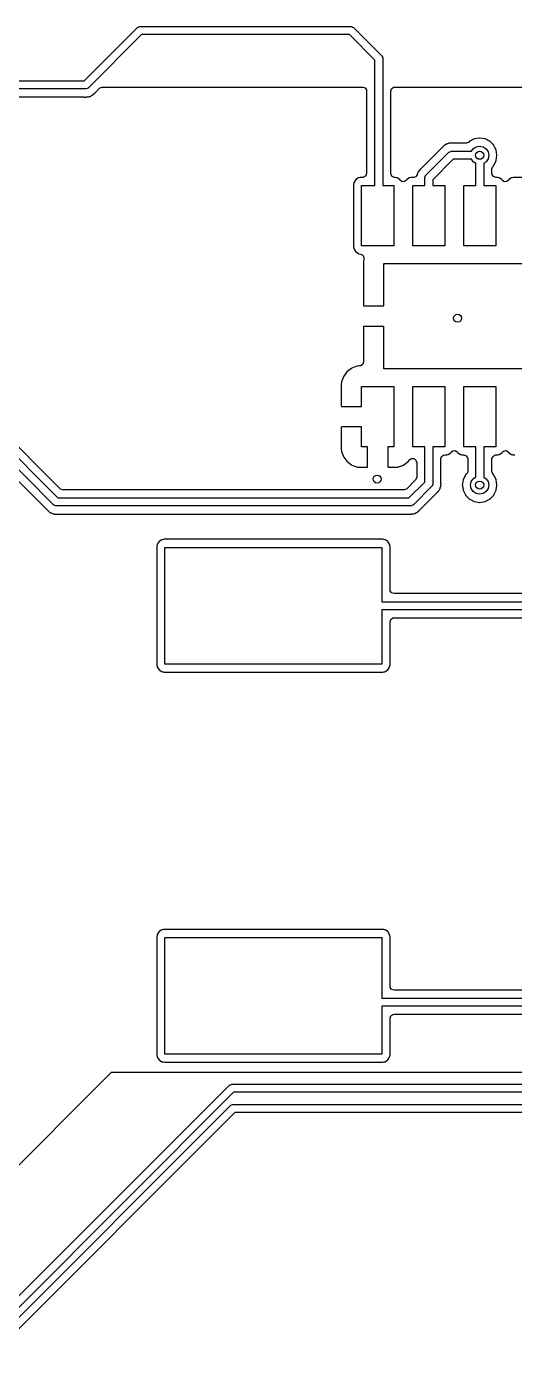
# Model space of a CAD drawing. Extents: x 97 to 313, y -173 to 213.
# Drawn here: x 157.93 to 170.06, y -150.59 to -117.5 of the extents above; entities that cross this region are included whole.
import ezdxf

# ---------------------------------------------------------------- set-up
doc = ezdxf.new("R2010")
doc.units = 0
doc.layers.add('BLACK', color=7, linetype='CONTINUOUS')

msp = doc.modelspace()

# ---------------------------------------------------------------- linework, layer by layer
at = {"layer": 'BLACK', "linetype": 'CONTINUOUS'}
for p, q in [((159.359, -118.85), (160.679, -117.529)), ((160.791, -117.7), (159.471, -119.021)), ((160.679, -117.529), (160.686, -117.526)), ((160.686, -117.526), (160.691, -117.519)), ((160.691, -117.519), (160.713, -117.512)), ((160.713, -117.512), (160.734, -117.501)), ((160.734, -117.501), (160.742, -117.502)), ((160.742, -117.502), (160.75, -117.5)), ((160.75, -117.5), (166, -117.5)), ((165.959, -117.7), (160.791, -117.7)), ((166.59, -118.331), (165.959, -117.7)), ((166, -117.5), (166.008, -117.502)), ((166.008, -117.502), (166.016, -117.501)), ((166.016, -117.501), (166.037, -117.512)), ((166.037, -117.512), (166.059, -117.519)), ((166.059, -117.519), (166.064, -117.526)), ((166.064, -117.526), (166.071, -117.529)), ((166.071, -117.529), (166.761, -118.219)), ((166.59, -121.45), (166.59, -118.331)), ((166.761, -118.219), (166.764, -118.226)), ((166.764, -118.226), (166.771, -118.231)), ((166.771, -118.231), (166.778, -118.253)), ((166.778, -118.253), (166.789, -118.274)), ((166.789, -118.274), (166.788, -118.282)), ((166.788, -118.282), (166.79, -118.29)), ((166.79, -118.29), (166.79, -121.45)), ((159.4, -119.05), (147.05, -119.05)), ((147.091, -118.85), (159.359, -118.85)), ((159.408, -119.048), (159.4, -119.05)), ((159.416, -119.049), (159.408, -119.048)), ((159.437, -119.038), (159.416, -119.049)), ((159.459, -119.031), (159.437, -119.038)), ((159.464, -119.024), (159.459, -119.031)), ((159.471, -119.021), (159.464, -119.024)), ((159.632, -119.143), (159.743, -119.032)), ((159.743, -119.032), (159.798, -119.004)), ((159.798, -119.004), (159.813, -119.003)), ((159.813, -119.003), (166.29, -119.003)), ((166.29, -119.003), (166.349, -119.022)), ((166.349, -119.022), (166.385, -119.071)), ((166.385, -119.071), (166.389, -119.102)), ((166.389, -119.102), (166.389, -121.15)), ((166.99, -119.102), (167.009, -119.044)), ((166.99, -121.151), (166.99, -119.102)), ((167.009, -119.044), (167.059, -119.008)), ((167.059, -119.008), (167.089, -119.003)), ((167.089, -119.003), (193.538, -119.003)), ((147.077, -119.25), (159.346, -119.25)), ((159.346, -119.25), (159.351, -119.251)), ((159.351, -119.251), (159.355, -119.252)), ((159.355, -119.252), (159.405, -119.251)), ((159.405, -119.251), (159.408, -119.25)), ((159.408, -119.25), (159.428, -119.25)), ((159.428, -119.25), (159.432, -119.25)), ((159.432, -119.25), (159.438, -119.249)), ((159.438, -119.249), (159.454, -119.249)), ((159.454, -119.249), (159.458, -119.249)), ((159.458, -119.249), (159.467, -119.248)), ((159.467, -119.248), (159.476, -119.245)), ((159.476, -119.245), (159.478, -119.244)), ((159.476, -119.245), (159.476, -119.245)), ((159.478, -119.244), (159.499, -119.237)), ((159.499, -119.237), (159.51, -119.235)), ((159.51, -119.235), (159.533, -119.221)), ((159.533, -119.221), (159.546, -119.215)), ((159.546, -119.215), (159.564, -119.207)), ((159.564, -119.207), (159.57, -119.204)), ((159.564, -119.207), (159.564, -119.207)), ((159.57, -119.204), (159.575, -119.2)), ((159.575, -119.2), (159.579, -119.196)), ((159.579, -119.196), (159.597, -119.181)), ((159.597, -119.181), (159.605, -119.176)), ((159.605, -119.176), (159.623, -119.153)), ((159.623, -119.153), (159.632, -119.143)), ((168.325, -120.45), (168.321, -120.454)), ((168.33, -120.446), (168.325, -120.45)), ((168.341, -120.441), (168.33, -120.446)), ((168.354, -120.435), (168.341, -120.441)), ((168.367, -120.429), (168.354, -120.435)), ((168.39, -120.415), (168.367, -120.429)), ((168.401, -120.413), (168.39, -120.415)), ((168.422, -120.406), (168.401, -120.413)), ((168.424, -120.405), (168.422, -120.406)), ((168.433, -120.402), (168.424, -120.405)), ((168.424, -120.405), (168.424, -120.405)), ((168.442, -120.401), (168.433, -120.402)), ((168.462, -120.401), (168.442, -120.401)), ((168.442, -120.401), (168.442, -120.401)), ((168.468, -120.4), (168.462, -120.401)), ((168.472, -120.399), (168.468, -120.4)), ((168.492, -120.399), (168.472, -120.399)), ((168.495, -120.399), (168.492, -120.399)), ((168.51, -120.399), (168.495, -120.399)), ((168.545, -120.398), (168.51, -120.399)), ((168.549, -120.399), (168.545, -120.398)), ((168.554, -120.399), (168.549, -120.399)), ((168.858, -120.399), (168.554, -120.399)), ((168.873, -120.398), (168.858, -120.399)), ((168.928, -120.371), (168.873, -120.398)), ((168.947, -120.351), (168.928, -120.371)), ((168.954, -120.348), (168.947, -120.351)), ((169.06, -120.294), (168.954, -120.348)), ((168.954, -120.348), (168.954, -120.348)), ((169.067, -120.29), (169.06, -120.294)), ((169.06, -120.294), (169.06, -120.294)), ((169.075, -120.289), (169.067, -120.29)), ((169.192, -120.27), (169.075, -120.289)), ((169.075, -120.289), (169.075, -120.289)), ((169.2, -120.269), (169.192, -120.27)), ((169.208, -120.27), (169.2, -120.269)), ((169.325, -120.289), (169.208, -120.27)), ((169.333, -120.29), (169.325, -120.289)), ((169.325, -120.289), (169.325, -120.289)), ((169.34, -120.294), (169.333, -120.29)), ((169.446, -120.348), (169.34, -120.294)), ((169.34, -120.294), (169.34, -120.294)), ((169.453, -120.351), (169.446, -120.348)), ((169.446, -120.348), (169.446, -120.348)), ((169.549, -120.447), (169.453, -120.351)), ((169.552, -120.454), (169.549, -120.447)), ((168.268, -120.507), (167.76, -121.015)), ((167.864, -121.194), (168.429, -120.629)), ((168.277, -120.497), (168.268, -120.507)), ((168.289, -120.481), (168.277, -120.497)), ((168.295, -120.474), (168.289, -120.481)), ((168.289, -120.481), (168.289, -120.481)), ((168.302, -120.469), (168.295, -120.474)), ((168.303, -120.469), (168.302, -120.469)), ((168.302, -120.469), (168.302, -120.469)), ((168.321, -120.454), (168.303, -120.469)), ((168.429, -120.629), (168.436, -120.626)), ((168.436, -120.626), (168.441, -120.619)), ((168.441, -120.619), (168.463, -120.612)), ((168.463, -120.612), (168.484, -120.601)), ((168.484, -120.601), (168.492, -120.602)), ((168.492, -120.602), (168.5, -120.6)), ((168.5, -120.6), (169.001, -120.6)), ((169.001, -120.6), (169.041, -120.541)), ((169.041, -120.541), (169.114, -120.492)), ((169.114, -120.492), (169.2, -120.475)), ((169.2, -120.475), (169.286, -120.492)), ((169.286, -120.492), (169.359, -120.541)), ((169.359, -120.541), (169.408, -120.614)), ((169.408, -120.614), (169.425, -120.7)), ((169.425, -120.7), (169.408, -120.786)), ((169.579, -120.507), (169.552, -120.454)), ((169.552, -120.454), (169.552, -120.454)), ((169.61, -120.567), (169.579, -120.507)), ((169.631, -120.7), (169.61, -120.567)), ((169.61, -120.833), (169.631, -120.7)), ((167.672, -121.112), (167.662, -121.132)), ((167.673, -121.11), (167.672, -121.112)), ((167.677, -121.102), (167.673, -121.11)), ((167.673, -121.11), (167.673, -121.11)), ((167.697, -121.08), (167.677, -121.102)), ((167.7, -121.076), (167.697, -121.08)), ((167.703, -121.072), (167.7, -121.076)), ((167.717, -121.058), (167.703, -121.072)), ((167.719, -121.056), (167.717, -121.058)), ((167.747, -121.026), (167.719, -121.056)), ((167.753, -121.02), (167.747, -121.026)), ((167.757, -121.017), (167.753, -121.02)), ((167.76, -121.015), (167.757, -121.017)), ((168.541, -120.8), (168.035, -121.306)), ((169.001, -120.8), (168.541, -120.8)), ((169.041, -120.859), (169.001, -120.8)), ((169.105, -120.902), (169.041, -120.859)), ((169.105, -121.45), (169.105, -120.902)), ((169.359, -120.859), (169.305, -120.895)), ((169.305, -120.895), (169.305, -121.45)), ((169.408, -120.786), (169.359, -120.859)), ((169.505, -121.037), (169.524, -120.979)), ((169.505, -121.15), (169.505, -121.037)), ((169.524, -120.979), (169.534, -120.967)), ((169.534, -120.967), (169.549, -120.953)), ((169.549, -120.953), (169.61, -120.833)), ((166.075, -121.372), (166.064, -121.43)), ((166.064, -121.43), (166.064, -122.975)), ((166.119, -121.305), (166.075, -121.372)), ((166.186, -121.261), (166.119, -121.305)), ((166.195, -121.259), (166.186, -121.261)), ((166.228, -121.253), (166.195, -121.259)), ((166.195, -121.259), (166.195, -121.259)), ((166.244, -121.249), (166.228, -121.253)), ((166.29, -121.249), (166.244, -121.249)), ((166.321, -121.245), (166.29, -121.249)), ((166.371, -121.209), (166.321, -121.245)), ((166.389, -121.15), (166.371, -121.209)), ((166.993, -121.172), (166.99, -121.151)), ((167.024, -121.225), (166.993, -121.172)), ((167.08, -121.249), (167.024, -121.225)), ((167.081, -121.249), (167.08, -121.249)), ((167.086, -121.249), (167.081, -121.249)), ((167.102, -121.253), (167.086, -121.249)), ((167.135, -121.259), (167.102, -121.253)), ((167.144, -121.261), (167.135, -121.259)), ((167.135, -121.259), (167.135, -121.259)), ((167.211, -121.305), (167.144, -121.261)), ((167.216, -121.314), (167.211, -121.305)), ((167.218, -121.316), (167.216, -121.314)), ((167.222, -121.322), (167.218, -121.316)), ((167.273, -121.356), (167.222, -121.322)), ((167.334, -121.354), (167.273, -121.356)), ((167.377, -121.32), (167.334, -121.354)), ((167.378, -121.319), (167.377, -121.32)), ((167.377, -121.32), (167.377, -121.32)), ((167.382, -121.316), (167.378, -121.319)), ((167.384, -121.314), (167.382, -121.316)), ((167.389, -121.305), (167.384, -121.314)), ((167.456, -121.261), (167.389, -121.305)), ((167.465, -121.259), (167.456, -121.261)), ((167.498, -121.253), (167.465, -121.259)), ((167.465, -121.259), (167.465, -121.259)), ((167.514, -121.249), (167.498, -121.253)), ((167.551, -121.249), (167.514, -121.249)), ((167.603, -121.234), (167.551, -121.249)), ((167.642, -121.187), (167.603, -121.234)), ((167.645, -121.181), (167.642, -121.187)), ((167.649, -121.167), (167.645, -121.181)), ((167.653, -121.15), (167.649, -121.167)), ((167.656, -121.141), (167.653, -121.15)), ((167.661, -121.134), (167.656, -121.141)), ((167.662, -121.132), (167.661, -121.134)), ((167.661, -121.134), (167.661, -121.134)), ((167.835, -121.265), (167.837, -121.257)), ((167.835, -121.45), (167.835, -121.265)), ((167.836, -121.249), (167.847, -121.228)), ((167.837, -121.257), (167.836, -121.249)), ((167.847, -121.228), (167.854, -121.206)), ((167.854, -121.206), (167.861, -121.201)), ((167.861, -121.201), (167.864, -121.194)), ((168.035, -121.306), (168.035, -121.45)), ((169.51, -121.181), (169.505, -121.15)), ((169.546, -121.231), (169.51, -121.181)), ((169.605, -121.249), (169.546, -121.231)), ((169.626, -121.249), (169.605, -121.249)), ((169.642, -121.253), (169.626, -121.249)), ((169.675, -121.259), (169.642, -121.253)), ((169.684, -121.261), (169.675, -121.259)), ((169.675, -121.259), (169.675, -121.259)), ((169.751, -121.305), (169.684, -121.261)), ((169.756, -121.314), (169.751, -121.305)), ((169.758, -121.316), (169.756, -121.314)), ((169.762, -121.322), (169.758, -121.316)), ((169.813, -121.356), (169.762, -121.322)), ((169.874, -121.354), (169.813, -121.356)), ((169.917, -121.32), (169.874, -121.354)), ((169.918, -121.319), (169.917, -121.32)), ((169.917, -121.32), (169.917, -121.32)), ((169.922, -121.316), (169.918, -121.319)), ((169.924, -121.314), (169.922, -121.316)), ((169.929, -121.305), (169.924, -121.314)), ((169.996, -121.261), (169.929, -121.305)), ((170.005, -121.259), (169.996, -121.261)), ((170.038, -121.253), (170.005, -121.259)), ((170.005, -121.259), (170.005, -121.259)), ((170.054, -121.249), (170.038, -121.253)), ((170.896, -121.249), (170.054, -121.249)), ((166.264, -122.955), (166.264, -121.45)), ((166.264, -121.45), (166.59, -121.45)), ((166.79, -121.45), (167.066, -121.45)), ((167.066, -121.45), (167.066, -122.955)), ((167.534, -122.955), (167.534, -121.45)), ((167.534, -121.45), (167.835, -121.45)), ((168.035, -121.45), (168.336, -121.45)), ((168.336, -121.45), (168.336, -122.955)), ((168.804, -122.955), (168.804, -121.45)), ((168.804, -121.45), (169.105, -121.45)), ((169.305, -121.45), (169.606, -121.45)), ((169.606, -121.45), (169.606, -122.955)), ((166.064, -122.975), (166.075, -123.033)), ((166.075, -123.033), (166.119, -123.1)), ((167.066, -122.955), (166.264, -122.955)), ((168.336, -122.955), (167.534, -122.955)), ((169.606, -122.955), (168.804, -122.955)), ((166.119, -123.1), (166.186, -123.144)), ((166.186, -123.144), (166.195, -123.146)), ((166.195, -123.146), (166.195, -123.146)), ((166.195, -123.146), (166.243, -123.155)), ((166.243, -123.155), (166.297, -123.185)), ((166.297, -123.185), (166.322, -123.241)), ((166.317, -123.289), (166.311, -123.343)), ((166.311, -123.343), (166.311, -123.348)), ((166.311, -123.348), (166.311, -124.43)), ((166.32, -123.275), (166.317, -123.289)), ((166.322, -123.241), (166.32, -123.275)), ((166.819, -124.446), (166.819, -123.393)), ((166.819, -123.393), (170.321, -123.393)), ((166.311, -124.43), (166.315, -124.443)), ((166.315, -124.443), (166.319, -124.446)), ((166.319, -124.446), (166.819, -124.446)), ((166.314, -124.958), (166.311, -124.962)), ((166.311, -124.962), (166.311, -125.838)), ((166.327, -124.954), (166.314, -124.958)), ((166.819, -124.954), (166.327, -124.954)), ((166.819, -126.006), (166.819, -124.954)), ((166.012, -125.999), (165.907, -126.078)), ((166.024, -125.992), (166.012, -125.999)), ((166.148, -125.946), (166.024, -125.992)), ((166.16, -125.943), (166.148, -125.946)), ((166.213, -125.937), (166.16, -125.943)), ((166.217, -125.937), (166.213, -125.937)), ((166.243, -125.932), (166.217, -125.937)), ((166.292, -125.896), (166.243, -125.932)), ((166.311, -125.838), (166.292, -125.896)), ((170.321, -126.006), (166.819, -126.006)), ((165.762, -126.341), (165.756, -126.394)), ((165.756, -126.394), (165.756, -126.4)), ((165.756, -126.4), (165.756, -126.928)), ((165.765, -126.329), (165.762, -126.341)), ((165.811, -126.205), (165.765, -126.329)), ((165.818, -126.193), (165.811, -126.205)), ((165.897, -126.088), (165.818, -126.193)), ((165.907, -126.078), (165.897, -126.088)), ((166.264, -126.944), (166.264, -126.445)), ((166.264, -126.445), (167.066, -126.445)), ((167.066, -126.445), (167.066, -127.95)), ((167.534, -127.95), (167.534, -126.445)), ((167.534, -126.445), (168.336, -126.445)), ((168.336, -126.445), (168.336, -127.95)), ((168.804, -127.95), (168.804, -126.445)), ((168.804, -126.445), (169.606, -126.445)), ((169.606, -126.445), (169.606, -127.95)), ((155.985, -127.059), (158.42, -129.495)), ((158.599, -129.391), (156.039, -126.83)), ((156.321, -126.83), (158.711, -129.22)), ((165.756, -126.928), (165.76, -126.941)), ((165.76, -126.941), (165.764, -126.944)), ((165.764, -126.944), (166.264, -126.944)), ((158.765, -128.991), (156.974, -127.2)), ((165.759, -127.456), (165.756, -127.46)), ((165.756, -127.46), (165.756, -127.995)), ((165.772, -127.451), (165.759, -127.456)), ((166.264, -127.451), (165.772, -127.451)), ((166.264, -127.95), (166.264, -127.451)), ((165.756, -127.995), (165.756, -128.001)), ((165.756, -128.001), (165.762, -128.054)), ((165.762, -128.054), (165.765, -128.066)), ((166.411, -127.95), (166.264, -127.95)), ((166.411, -128.45), (166.411, -127.95)), ((167.066, -127.95), (166.919, -127.95)), ((166.919, -127.95), (166.919, -128.442)), ((167.835, -127.95), (167.534, -127.95)), ((167.835, -128.824), (167.835, -127.95)), ((168.336, -127.95), (168.035, -127.95)), ((168.035, -127.95), (168.035, -128.865)), ((168.493, -128.08), (168.536, -128.046)), ((168.536, -128.046), (168.597, -128.044)), ((168.597, -128.044), (168.648, -128.078)), ((169.105, -127.95), (168.804, -127.95)), ((169.105, -128.698), (169.105, -127.95)), ((169.606, -127.95), (169.305, -127.95)), ((169.305, -127.95), (169.305, -128.705)), ((169.763, -128.08), (169.806, -128.046)), ((169.806, -128.046), (169.867, -128.044)), ((169.867, -128.044), (169.918, -128.078)), ((165.765, -128.066), (165.811, -128.19)), ((165.811, -128.19), (165.818, -128.202)), ((165.818, -128.202), (165.897, -128.307)), ((165.897, -128.307), (165.907, -128.317)), ((165.907, -128.317), (166.012, -128.396)), ((167.318, -128.396), (167.423, -128.317)), ((167.423, -128.317), (167.433, -128.307)), ((167.433, -128.307), (167.456, -128.276)), ((167.456, -128.276), (167.506, -128.241)), ((167.506, -128.241), (167.567, -128.242)), ((167.567, -128.242), (167.616, -128.279)), ((167.616, -128.279), (167.635, -128.336)), ((167.635, -128.336), (167.635, -128.7)), ((168.236, -128.249), (168.254, -128.191)), ((168.236, -128.838), (168.236, -128.249)), ((168.254, -128.191), (168.304, -128.155)), ((168.304, -128.155), (168.334, -128.15)), ((168.334, -128.15), (168.356, -128.15)), ((168.356, -128.15), (168.382, -128.145)), ((168.382, -128.145), (168.405, -128.141)), ((168.405, -128.141), (168.414, -128.139)), ((168.405, -128.141), (168.405, -128.141)), ((168.414, -128.139), (168.481, -128.095)), ((168.481, -128.095), (168.488, -128.084)), ((168.488, -128.084), (168.492, -128.081)), ((168.492, -128.081), (168.493, -128.08)), ((168.493, -128.08), (168.493, -128.08)), ((168.648, -128.078), (168.652, -128.084)), ((168.652, -128.084), (168.659, -128.095)), ((168.659, -128.095), (168.726, -128.139)), ((168.726, -128.139), (168.735, -128.141)), ((168.735, -128.141), (168.735, -128.141)), ((168.735, -128.141), (168.758, -128.145)), ((168.758, -128.145), (168.784, -128.15)), ((168.784, -128.15), (168.805, -128.15)), ((168.805, -128.15), (168.864, -128.169)), ((168.864, -128.169), (168.9, -128.219)), ((168.9, -128.219), (168.904, -128.249)), ((168.904, -128.249), (168.904, -128.553)), ((169.505, -128.249), (169.524, -128.191)), ((169.505, -128.563), (169.505, -128.249)), ((169.524, -128.191), (169.574, -128.155)), ((169.574, -128.155), (169.605, -128.15)), ((169.605, -128.15), (169.626, -128.15)), ((169.626, -128.15), (169.652, -128.145)), ((169.652, -128.145), (169.675, -128.141)), ((169.675, -128.141), (169.684, -128.139)), ((169.675, -128.141), (169.675, -128.141)), ((169.684, -128.139), (169.751, -128.095)), ((169.751, -128.095), (169.758, -128.084)), ((169.758, -128.084), (169.762, -128.081)), ((169.762, -128.081), (169.763, -128.08)), ((169.763, -128.08), (169.763, -128.08)), ((169.918, -128.078), (169.922, -128.084)), ((169.922, -128.084), (169.929, -128.095)), ((169.929, -128.095), (169.996, -128.139)), ((169.996, -128.139), (170.005, -128.141)), ((170.005, -128.141), (170.005, -128.141)), ((170.005, -128.141), (170.028, -128.145)), ((170.028, -128.145), (170.054, -128.15)), ((170.054, -128.15), (170.076, -128.15)), ((166.012, -128.396), (166.024, -128.403)), ((166.024, -128.403), (166.148, -128.449)), ((166.148, -128.449), (166.16, -128.452)), ((166.16, -128.452), (166.213, -128.458)), ((166.213, -128.458), (166.219, -128.458)), ((166.219, -128.458), (166.395, -128.458)), ((166.395, -128.458), (166.408, -128.454)), ((166.408, -128.454), (166.411, -128.45)), ((166.919, -128.442), (166.923, -128.455)), ((166.923, -128.455), (166.927, -128.458)), ((166.927, -128.458), (167.111, -128.458)), ((167.111, -128.458), (167.117, -128.458)), ((167.117, -128.458), (167.17, -128.452)), ((167.17, -128.452), (167.182, -128.449)), ((167.182, -128.449), (167.306, -128.403)), ((167.306, -128.403), (167.318, -128.396)), ((167.635, -128.7), (167.616, -128.758)), ((168.818, -128.713), (168.79, -128.767)), ((168.848, -128.654), (168.818, -128.713)), ((168.851, -128.647), (168.848, -128.654)), ((168.848, -128.654), (168.848, -128.654)), ((168.876, -128.623), (168.851, -128.647)), ((168.886, -128.611), (168.876, -128.623)), ((168.904, -128.553), (168.886, -128.611)), ((169.041, -128.741), (169.105, -128.698)), ((169.305, -128.705), (169.359, -128.741)), ((169.507, -128.578), (169.505, -128.563)), ((169.534, -128.633), (169.507, -128.578)), ((169.549, -128.647), (169.534, -128.633)), ((169.552, -128.654), (169.549, -128.647)), ((169.582, -128.713), (169.552, -128.654)), ((169.552, -128.654), (169.552, -128.654)), ((169.61, -128.767), (169.582, -128.713)), ((158.777, -129.001), (158.765, -128.991)), ((158.835, -129.019), (158.777, -129.001)), ((167.315, -129.019), (158.835, -129.019)), ((167.33, -129.018), (167.315, -129.019)), ((167.385, -128.991), (167.33, -129.018)), ((167.606, -128.77), (167.385, -128.991)), ((167.439, -129.22), (167.835, -128.824)), ((168.006, -128.936), (167.551, -129.391)), ((167.616, -128.758), (167.606, -128.77)), ((168.009, -128.929), (168.006, -128.936)), ((168.016, -128.924), (168.009, -128.929)), ((168.023, -128.902), (168.016, -128.924)), ((168.034, -128.881), (168.023, -128.902)), ((168.035, -128.865), (168.033, -128.873)), ((168.033, -128.873), (168.034, -128.881)), ((168.167, -129.058), (168.17, -129.054)), ((168.17, -129.054), (168.173, -129.05)), ((168.173, -129.05), (168.187, -129.035)), ((168.187, -129.035), (168.193, -129.028)), ((168.193, -129.028), (168.197, -129.019)), ((168.197, -129.019), (168.198, -129.018)), ((168.198, -129.018), (168.208, -128.998)), ((168.208, -128.998), (168.209, -128.996)), ((168.209, -128.996), (168.214, -128.989)), ((168.209, -128.996), (168.209, -128.996)), ((168.214, -128.989), (168.221, -128.963)), ((168.221, -128.963), (168.225, -128.949)), ((168.225, -128.949), (168.232, -128.931)), ((168.232, -128.931), (168.235, -128.924)), ((168.232, -128.931), (168.232, -128.931)), ((168.235, -128.924), (168.236, -128.918)), ((168.236, -128.851), (168.236, -128.838)), ((168.24, -128.88), (168.236, -128.851)), ((168.236, -128.912), (168.238, -128.889)), ((168.236, -128.918), (168.236, -128.912)), ((168.238, -128.889), (168.24, -128.88)), ((168.238, -128.889), (168.238, -128.889)), ((168.238, -128.889), (168.238, -128.889)), ((168.783, -128.812), (168.769, -128.9)), ((168.769, -128.9), (168.77, -128.908)), ((168.77, -128.908), (168.788, -129.02)), ((168.789, -128.775), (168.783, -128.812)), ((168.788, -129.02), (168.79, -129.033)), ((168.79, -128.767), (168.789, -128.775)), ((168.789, -128.775), (168.789, -128.775)), ((168.79, -129.033), (168.794, -129.04)), ((168.794, -129.04), (168.794, -129.04)), ((168.794, -129.04), (168.847, -129.145)), ((168.975, -128.9), (168.992, -128.814)), ((168.992, -128.986), (168.975, -128.9)), ((168.992, -128.814), (169.041, -128.741)), ((169.041, -129.059), (168.992, -128.986)), ((169.359, -128.741), (169.408, -128.814)), ((169.408, -128.986), (169.359, -129.059)), ((169.408, -128.814), (169.425, -128.9)), ((169.425, -128.9), (169.408, -128.986)), ((169.553, -129.145), (169.606, -129.04)), ((169.606, -129.04), (169.61, -129.033)), ((169.606, -129.04), (169.606, -129.04)), ((169.611, -128.775), (169.61, -128.767)), ((169.61, -129.033), (169.612, -129.02)), ((169.617, -128.812), (169.611, -128.775)), ((169.611, -128.775), (169.611, -128.775)), ((169.612, -129.02), (169.63, -128.908)), ((169.631, -128.9), (169.617, -128.812)), ((169.63, -128.908), (169.631, -128.9)), ((158.711, -129.22), (167.439, -129.22)), ((167.712, -129.513), (168.11, -129.115)), ((168.11, -129.115), (168.113, -129.113)), ((168.113, -129.113), (168.117, -129.11)), ((168.117, -129.11), (168.128, -129.098)), ((168.128, -129.098), (168.151, -129.074)), ((168.151, -129.074), (168.153, -129.072)), ((168.153, -129.072), (168.167, -129.058)), ((168.847, -129.145), (168.851, -129.153)), ((168.851, -129.153), (168.947, -129.249)), ((168.947, -129.249), (168.954, -129.252)), ((168.954, -129.252), (168.954, -129.252)), ((168.954, -129.252), (169.06, -129.306)), ((169.114, -129.108), (169.041, -129.059)), ((169.06, -129.306), (169.067, -129.31)), ((169.067, -129.31), (169.075, -129.311)), ((169.075, -129.311), (169.075, -129.311)), ((169.075, -129.311), (169.192, -129.33)), ((169.2, -129.125), (169.114, -129.108)), ((169.192, -129.33), (169.2, -129.331)), ((169.286, -129.108), (169.2, -129.125)), ((169.2, -129.331), (169.208, -129.33)), ((169.208, -129.33), (169.325, -129.311)), ((169.359, -129.059), (169.286, -129.108)), ((169.325, -129.311), (169.333, -129.31)), ((169.325, -129.311), (169.325, -129.311)), ((169.333, -129.31), (169.34, -129.306)), ((169.34, -129.306), (169.446, -129.252)), ((169.446, -129.252), (169.453, -129.249)), ((169.446, -129.252), (169.446, -129.252)), ((169.453, -129.249), (169.549, -129.153)), ((169.549, -129.153), (169.553, -129.145)), ((158.42, -129.495), (158.422, -129.498)), ((158.422, -129.498), (158.425, -129.502)), ((158.425, -129.502), (158.431, -129.508)), ((158.431, -129.508), (158.461, -129.536)), ((158.461, -129.536), (158.463, -129.538)), ((158.463, -129.538), (158.477, -129.552)), ((158.477, -129.552), (158.481, -129.555)), ((158.481, -129.555), (158.485, -129.558)), ((158.485, -129.558), (158.507, -129.578)), ((158.507, -129.578), (158.515, -129.582)), ((158.515, -129.582), (158.517, -129.583)), ((158.517, -129.583), (158.537, -129.593)), ((158.537, -129.593), (158.539, -129.594)), ((158.539, -129.594), (158.539, -129.594)), ((158.539, -129.594), (158.546, -129.599)), ((158.546, -129.599), (158.572, -129.606)), ((158.572, -129.606), (158.586, -129.61)), ((158.586, -129.61), (158.604, -129.617)), ((158.606, -129.394), (158.599, -129.391)), ((158.604, -129.617), (158.604, -129.617)), ((158.604, -129.617), (158.611, -129.62)), ((158.611, -129.401), (158.606, -129.394)), ((158.633, -129.408), (158.611, -129.401)), ((158.611, -129.62), (158.617, -129.62)), ((158.617, -129.62), (158.623, -129.62)), ((158.623, -129.62), (158.646, -129.623)), ((158.654, -129.419), (158.633, -129.408)), ((158.646, -129.623), (158.646, -129.623)), ((158.646, -129.623), (158.646, -129.623)), ((158.646, -129.623), (158.655, -129.625)), ((158.662, -129.418), (158.654, -129.419)), ((158.655, -129.625), (158.684, -129.621)), ((158.67, -129.42), (158.662, -129.418)), ((167.48, -129.42), (158.67, -129.42)), ((158.684, -129.621), (158.697, -129.62)), ((158.697, -129.62), (167.426, -129.62)), ((167.426, -129.62), (167.431, -129.621)), ((167.431, -129.621), (167.435, -129.622)), ((167.435, -129.622), (167.485, -129.621)), ((167.488, -129.418), (167.48, -129.42)), ((167.485, -129.621), (167.488, -129.62)), ((167.496, -129.419), (167.488, -129.418)), ((167.488, -129.62), (167.508, -129.62)), ((167.517, -129.408), (167.496, -129.419)), ((167.508, -129.62), (167.512, -129.62)), ((167.512, -129.62), (167.518, -129.619)), ((167.539, -129.401), (167.517, -129.408)), ((167.518, -129.619), (167.534, -129.619)), ((167.534, -129.619), (167.538, -129.619)), ((167.538, -129.619), (167.547, -129.618)), ((167.544, -129.394), (167.539, -129.401)), ((167.551, -129.391), (167.544, -129.394)), ((167.547, -129.618), (167.556, -129.615)), ((167.556, -129.615), (167.558, -129.614)), ((167.556, -129.615), (167.556, -129.615)), ((167.558, -129.614), (167.579, -129.607)), ((167.579, -129.607), (167.59, -129.605)), ((167.59, -129.605), (167.613, -129.591)), ((167.613, -129.591), (167.626, -129.585)), ((167.626, -129.585), (167.644, -129.577)), ((167.644, -129.577), (167.65, -129.574)), ((167.644, -129.577), (167.644, -129.577)), ((167.65, -129.574), (167.655, -129.57)), ((167.655, -129.57), (167.659, -129.566)), ((167.659, -129.566), (167.677, -129.551)), ((167.677, -129.551), (167.685, -129.546)), ((167.685, -129.546), (167.703, -129.523)), ((167.703, -129.523), (167.712, -129.513)), ((161.181, -130.372), (161.169, -130.43)), ((161.225, -130.305), (161.181, -130.372)), ((161.292, -130.261), (161.225, -130.305)), ((161.301, -130.259), (161.292, -130.261)), ((161.328, -130.254), (161.301, -130.259)), ((161.301, -130.259), (161.301, -130.259)), ((161.35, -130.249), (161.328, -130.254)), ((166.79, -130.249), (161.35, -130.249)), ((166.812, -130.254), (166.79, -130.249)), ((166.839, -130.259), (166.812, -130.254)), ((166.848, -130.261), (166.839, -130.259)), ((166.839, -130.259), (166.839, -130.259)), ((166.915, -130.305), (166.848, -130.261)), ((166.959, -130.372), (166.915, -130.305)), ((166.97, -130.43), (166.959, -130.372)), ((161.169, -130.43), (161.169, -133.37)), ((161.37, -133.35), (161.37, -130.45)), ((161.37, -130.45), (166.77, -130.45)), ((166.77, -130.45), (166.77, -131.8)), ((166.97, -131.5), (166.97, -130.43)), ((166.975, -131.531), (166.97, -131.5)), ((167.011, -131.581), (166.975, -131.531)), ((167.07, -131.6), (167.011, -131.581)), ((170.515, -131.6), (167.07, -131.6)), ((166.77, -131.8), (170.639, -131.8)), ((170.68, -132), (166.77, -132)), ((166.77, -132), (166.77, -133.35)), ((166.97, -132.299), (166.989, -132.241)), ((166.97, -133.37), (166.97, -132.299)), ((166.989, -132.241), (167.039, -132.205)), ((167.039, -132.205), (167.07, -132.201)), ((167.07, -132.201), (170.626, -132.201)), ((166.77, -133.35), (161.37, -133.35)), ((161.169, -133.37), (161.175, -133.396)), ((161.175, -133.396), (161.179, -133.416)), ((161.179, -133.416), (161.181, -133.428)), ((161.181, -133.428), (161.225, -133.495)), ((161.225, -133.495), (161.292, -133.539)), ((161.292, -133.539), (161.301, -133.541)), ((161.301, -133.541), (161.301, -133.541)), ((161.301, -133.541), (161.324, -133.545)), ((161.324, -133.545), (161.35, -133.55)), ((161.35, -133.55), (166.79, -133.55)), ((166.79, -133.55), (166.816, -133.545)), ((166.816, -133.545), (166.839, -133.541)), ((166.839, -133.541), (166.848, -133.539)), ((166.839, -133.541), (166.839, -133.541)), ((166.848, -133.539), (166.915, -133.495)), ((166.915, -133.495), (166.959, -133.428)), ((166.959, -133.428), (166.961, -133.416)), ((166.961, -133.416), (166.965, -133.396)), ((166.965, -133.396), (166.97, -133.37)), ((161.292, -139.961), (161.225, -140.005)), ((161.301, -139.959), (161.292, -139.961)), ((161.324, -139.955), (161.301, -139.959)), ((161.301, -139.959), (161.301, -139.959)), ((161.35, -139.95), (161.324, -139.955)), ((166.79, -139.95), (161.35, -139.95)), ((166.816, -139.955), (166.79, -139.95)), ((166.839, -139.959), (166.816, -139.955)), ((166.848, -139.961), (166.839, -139.959)), ((166.839, -139.959), (166.839, -139.959)), ((166.915, -140.005), (166.848, -139.961)), ((161.175, -140.1), (161.169, -140.13)), ((161.169, -140.13), (161.169, -143.07)), ((161.179, -140.081), (161.175, -140.1)), ((161.181, -140.072), (161.179, -140.081)), ((161.179, -140.081), (161.179, -140.081)), ((161.225, -140.005), (161.181, -140.072)), ((161.37, -143.05), (161.37, -140.15)), ((161.37, -140.15), (166.77, -140.15)), ((166.77, -140.15), (166.77, -141.66)), ((166.959, -140.072), (166.915, -140.005)), ((166.961, -140.081), (166.959, -140.072)), ((166.964, -140.095), (166.961, -140.081)), ((166.961, -140.081), (166.961, -140.081)), ((166.965, -140.1), (166.964, -140.095)), ((166.97, -140.13), (166.965, -140.1)), ((166.97, -141.361), (166.97, -140.13)), ((166.975, -141.391), (166.97, -141.361)), ((167.011, -141.441), (166.975, -141.391)), ((167.07, -141.459), (167.011, -141.441)), ((173.595, -141.459), (167.07, -141.459)), ((166.77, -141.66), (173.719, -141.66)), ((173.76, -141.86), (166.77, -141.86)), ((166.77, -141.86), (166.77, -143.05)), ((166.97, -142.159), (166.989, -142.101)), ((166.97, -143.07), (166.97, -142.159)), ((166.989, -142.101), (167.039, -142.065)), ((167.039, -142.065), (167.07, -142.06)), ((167.07, -142.06), (173.706, -142.06)), ((161.169, -143.07), (161.181, -143.128)), ((161.181, -143.128), (161.225, -143.195)), ((161.225, -143.195), (161.292, -143.239)), ((161.292, -143.239), (161.301, -143.241)), ((161.301, -143.241), (161.301, -143.241)), ((161.301, -143.241), (161.321, -143.245)), ((161.321, -143.245), (161.35, -143.25)), ((161.35, -143.25), (166.79, -143.25)), ((166.77, -143.05), (161.37, -143.05)), ((166.79, -143.25), (166.819, -143.245)), ((166.819, -143.245), (166.839, -143.241)), ((166.839, -143.241), (166.848, -143.239)), ((166.839, -143.241), (166.839, -143.241)), ((166.848, -143.239), (166.915, -143.195)), ((166.915, -143.195), (166.959, -143.128)), ((166.959, -143.128), (166.97, -143.07)), ((160.038, -143.503), (154.586, -148.956)), ((160.341, -143.503), (160.038, -143.503)), ((178.189, -143.503), (160.341, -143.503)), ((157.614, -149.185), (162.969, -143.829)), ((162.969, -143.829), (162.976, -143.826)), ((162.976, -143.826), (162.981, -143.819)), ((162.981, -143.819), (163.003, -143.812)), ((163.003, -143.812), (163.024, -143.801)), ((163.024, -143.801), (163.032, -143.802)), ((163.032, -143.802), (163.04, -143.8)), ((163.04, -143.8), (188.055, -143.8)), ((163.081, -144), (157.726, -149.356)), ((188.055, -144), (163.081, -144)), ((156.909, -150.42), (162.999, -144.329)), ((163.111, -144.5), (157.021, -150.591)), ((162.999, -144.329), (163.006, -144.326)), ((163.006, -144.326), (163.011, -144.319)), ((163.011, -144.319), (163.033, -144.312)), ((163.033, -144.312), (163.054, -144.301)), ((163.054, -144.301), (163.062, -144.302)), ((163.062, -144.302), (163.07, -144.3)), ((163.07, -144.3), (188.055, -144.3)), ((188.055, -144.5), (163.111, -144.5))]:
    msp.add_line(p, q, dxfattribs=at)
at = {"layer": 'BLACK'}
for centre in [(169.2, -120.7), (168.65, -124.75), (166.65, -128.75), (169.2, -128.9)]:
    msp.add_circle(centre, 0.1, dxfattribs=at)

doc.saveas('drawing.dxf')
